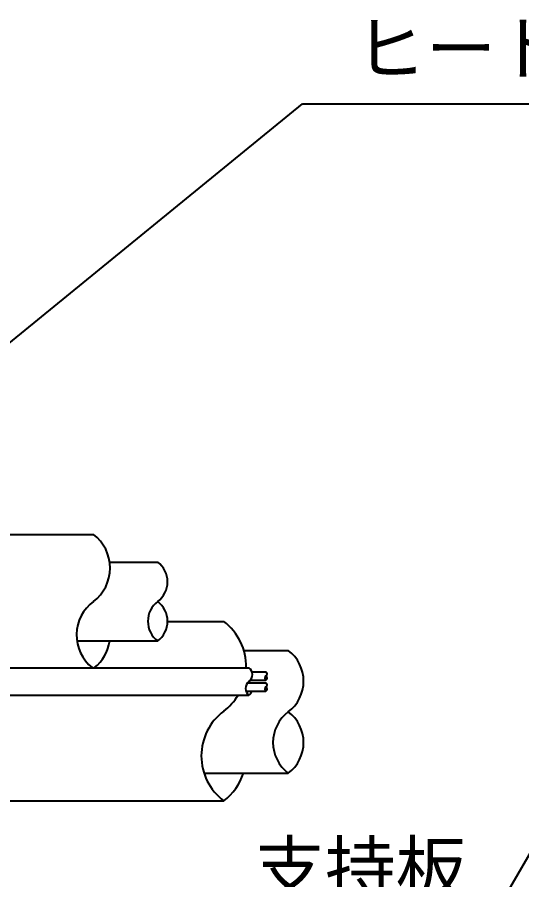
# Model space of a CAD drawing. Extents: x 443 to 1217, y -1921 to -677.
# Drawn here: x 923.5 to 947.87, y -1450.5 to -1408.88 of the extents above; entities that cross this region are included whole.
import ezdxf
from ezdxf.enums import TextEntityAlignment as Align

# ---------------------------------------------------------------- set-up
doc = ezdxf.new("R2010")
doc.units = 0
doc.header["$MEASUREMENT"] = 0
doc.layers.get('0').update_dxf_attribs({"linetype": 'CONTINUOUS'})
doc.layers.add('10', color=7, linetype='CONTINUOUS')
doc.layers.add('5', color=7, linetype='CONTINUOUS')
doc.styles.add('ｽﾀｲﾙ2', font='MS PGothic.ttf')

msp = doc.modelspace()

# ---------------------------------------------------------------- linework, layer by layer
at = {"color": 7, "linetype": 'Continuous'}
for p, q in [((913.138, -1432.723), (937.273, -1413.061)), ((937.273, -1413.061), (964.074, -1413.061)), ((956.119, -1435.606), (946.647, -1452.013))]:
    msp.add_line(p, q, dxfattribs=at)
at = {"layer": '5', "color": 3, "linetype": 'Continuous'}
for p, q in [((914.935, -1433.84), (927.177, -1433.84)), ((927.965, -1435.172), (930.285, -1435.172)), ((930.76, -1438.038), (933.473, -1438.038)), ((926.388, -1438.979), (930.285, -1438.979)), ((934.445, -1439.438), (936.593, -1439.438)), ((914.935, -1440.267), (934.693, -1440.267)), ((934.838, -1440.467), (935.515, -1440.467)), ((934.623, -1440.999), (935.515, -1440.999)), ((934.763, -1440.866), (935.515, -1440.866)), ((914.935, -1441.599), (934.693, -1441.599)), ((934.549, -1441.399), (935.515, -1441.399)), ((932.523, -1445.358), (936.593, -1445.358)), ((914.935, -1446.69), (933.473, -1446.69))]:
    msp.add_line(p, q, dxfattribs=at)
for centre, radius, start, end in [((925.963, -1435.458), 2.022, 306.8699, 53.1301), ((929.571, -1436.124), 1.19, 306.8699, 53.1301), ((928.39, -1438.693), 2.022, 126.8699, 231.0861), ((930.998, -1438.027), 1.19, 126.8699, 233.1301), ((929.571, -1438.027), 1.19, 306.8699, 53.1301), ((931.851, -1440.201), 2.704, 358.6102, 53.1301), ((925.963, -1438.693), 2.022, 308.9139, 351.8773), ((935.483, -1440.918), 1.85, 306.8699, 53.1301), ((934.443, -1440.6), 0.416, 306.8699, 53.1301), ((935.59, -1440.766), 0.125, 126.8699, 233.1301), ((935.44, -1440.567), 0.125, 306.8699, 53.1301), ((935.44, -1440.766), 0.125, 306.8699, 53.1301), ((934.943, -1441.266), 0.416, 126.8699, 233.1301), ((934.443, -1441.266), 0.416, 39.7918, 53.1301), ((935.44, -1441.099), 0.125, 306.8699, 53.1301), ((931.851, -1440.201), 2.704, 306.8699, 328.8734), ((934.443, -1441.266), 0.416, 306.8699, 341.3371), ((935.59, -1441.299), 0.125, 126.8699, 233.1301), ((935.44, -1441.299), 0.125, 306.8699, 53.1301), ((935.095, -1444.527), 2.704, 126.8699, 233.1301), ((937.703, -1443.878), 1.85, 126.8699, 233.1301), ((935.483, -1443.878), 1.85, 306.8699, 53.1301), ((931.851, -1444.527), 2.704, 306.8699, 342.102)]:
    msp.add_arc(centre, radius, start, end, dxfattribs=at)

# ---------------------------------------------------------------- texts
at = {"layer": '10', "linetype": 'Continuous', "style": 'ｽﾀｲﾙ2'}
msp.add_text('支持板', height=2.5, dxfattribs=at).set_placement((934.958, -1451.195))
msp.add_attdef('ヒートメルパック', text='', height=2.5, dxfattribs=at).set_placement((939.817, -1412.395), align=Align.BOTTOM_LEFT)

doc.saveas('drawing.dxf')
